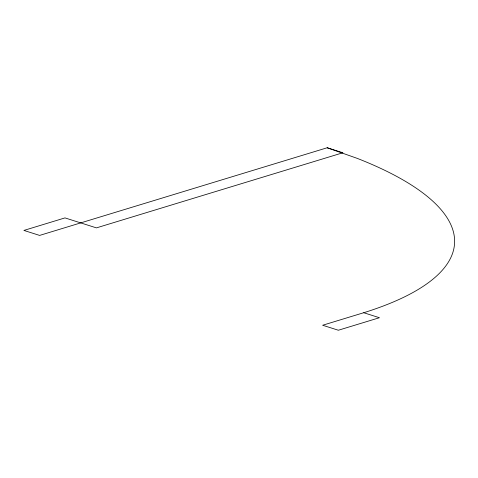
<?xml version="1.0" encoding="UTF-8"?>
<svg xmlns="http://www.w3.org/2000/svg" width="478" height="478" viewBox="0 0 478 478"><rect width="100%" height="100%" fill="white"/><g stroke="black" fill="none" stroke-linecap="round" stroke-linejoin="round"><path stroke-width="0.72" d="M327.191 147.762L39.62 235.415L23.9 230.426L64.978 217.902L96.425 227.881L342.911 152.751L327.191 147.762L357.43 158.445A379.424 116.62 3.1 0 1 363.716 312.726L379.436 317.721L338.358 330.238L322.638 325.249L363.716 312.726"/></g></svg>
